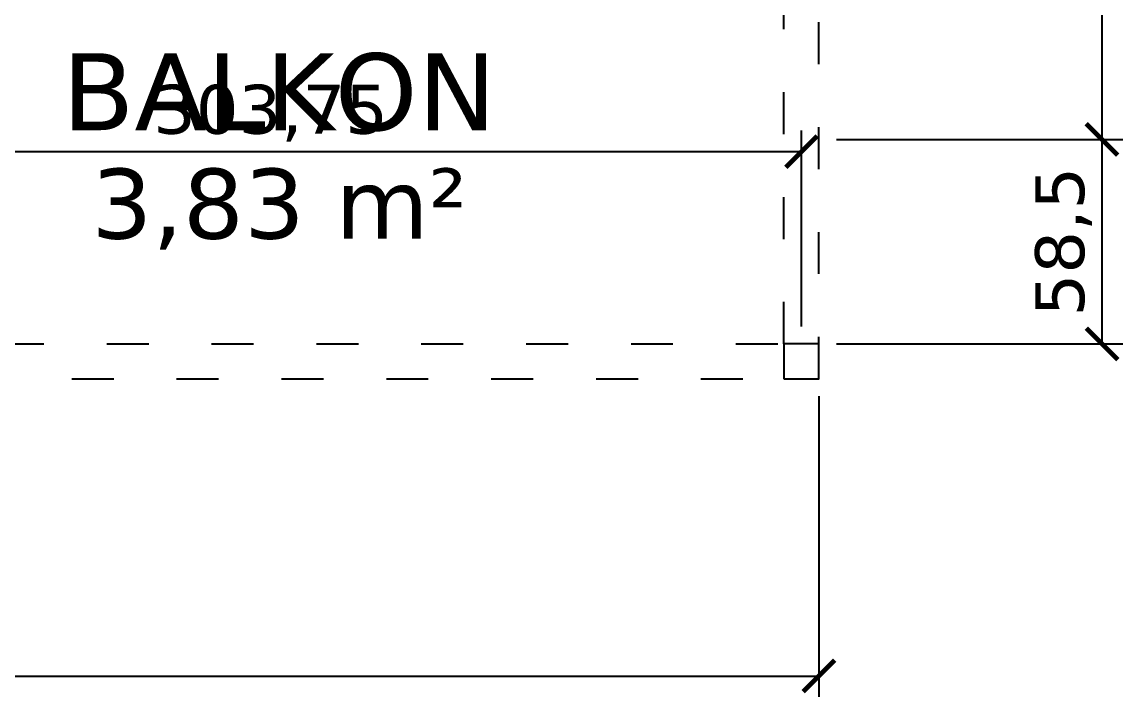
# Model space of a CAD drawing. Header units: centimetres. Extents: x -135 to 4099, y -1210 to 1044.
# Drawn here: x 1578 to 1893, y -91 to 102.1 of the extents above; entities that cross this region are included whole.
import ezdxf
from ezdxf.enums import TextEntityAlignment as Align

# ---------------------------------------------------------------- set-up
doc = ezdxf.new("R2010")
doc.units = ezdxf.units.CM
doc.linetypes.add('VERANDA_KESIK', pattern=[30, 12, -18])
for name, color, linetype in [('ODA_ADLARI', 7, 'Continuous'), ('OLCULER', 7, 'Continuous'), ('VERANDA_DIKME', 1, 'Continuous'), ('VERANDA_PROFIL_100', 1, 'VERANDA_KESIK')]:
    doc.layers.add(name, color=color, linetype=linetype)
doc.styles.add('PORTMAN', font='DejaVuSans.ttf')
doc.dimstyles.new('PORTMAN', dxfattribs={"dimtxt": 14, "dimasz": 9, "dimexe": 6, "dimexo": 5, "dimgap": 4, "dimtad": 1, "dimtxsty": 'PORTMAN', "dimblk": 'ARCHTICK', "dimcen": 2.5, "dimazin": 3, "dimtfac": 0.5, "dimtmove": 2, "dimatfit": 3})

# ---------------------------------------------------------------- blocks, each defined once
blk = doc.blocks.new('BOM_B04_VERANDA_DIKME_100x100')
blk.add_lwpolyline([(0, 0), (10, 0), (10, 10), (0, 10)], close=True)
blk = doc.blocks.new('BOM_V05_VERANDA_ON_3037p5')
at = {"lineweight": 25}
for p, q in [((10, 10), (293.75, 10)), ((0, 0), (303.75, 0))]:
    blk.add_line(p, q, dxfattribs=at)
blk = doc.blocks.new('BOM_V06_VERANDA_YAN_1262p5')
at = {"lineweight": 25}
for p, q in [((0, 0), (0, 126.25)), ((-10, 10), (-10, 116.25))]:
    blk.add_line(p, q, dxfattribs=at)
blk = doc.blocks.new('_ARCHTICK')
at = {"color": 0, "linetype": 'BYBLOCK', "const_width": 0.15}
blk.add_lwpolyline([(-0.5, -0.5), (0.5, 0.5)], dxfattribs=at)

msp = doc.modelspace()

# ---------------------------------------------------------------- block references
at = {"layer": 'VERANDA_DIKME'}
msp.add_blockref('BOM_B04_VERANDA_DIKME_100x100', (1796, 0), dxfattribs=at)
at = {"layer": 'VERANDA_PROFIL_100'}
for name, p in [('BOM_V06_VERANDA_YAN_1262p5', (1806, 0)), ('BOM_V05_VERANDA_ON_3037p5', (1502.25, 0))]:
    msp.add_blockref(name, p, dxfattribs=at)

# ---------------------------------------------------------------- texts
at = {"layer": 'ODA_ADLARI', "style": 'PORTMAN'}
for s, height, p in [('BALKON', 22, (1651.625, 82.125)), ('3,83 m²', 20, (1651.625, 50.125))]:
    msp.add_text(s, height=height, dxfattribs=at).set_placement(p, align=Align.MIDDLE_CENTER)

# ---------------------------------------------------------------- dimensions: what is measured, and where the dimension line sits
at = {"layer": 'OLCULER'}
for base, p1, p2 in [((1887, 68.5), (1806, 68.5), (1806, 194)), ((1887, 10), (1806, 10), (1806, 68.5))]:
    msp.add_linear_dim(base=base, p1=p1, p2=p2, angle=90, dimstyle='PORTMAN', override={"dimtxt": 14, "dimasz": 9, "dimexe": 6, "dimexo": 5, "dimdec": 2, "dimzin": 8, "dimdsep": 44}, dxfattribs=at).render()
for base, p1, p2 in [((1497.25, 65), (1497.25, 10), (1801, 10)), ((1053, -85), (1053, 0), (1806, 0))]:
    msp.add_linear_dim(base=base, p1=p1, p2=p2, dimstyle='PORTMAN', override={"dimtxt": 14, "dimasz": 9, "dimexe": 6, "dimexo": 5, "dimdec": 2, "dimzin": 8, "dimdsep": 44}, dxfattribs=at).render()

doc.saveas('drawing.dxf')
